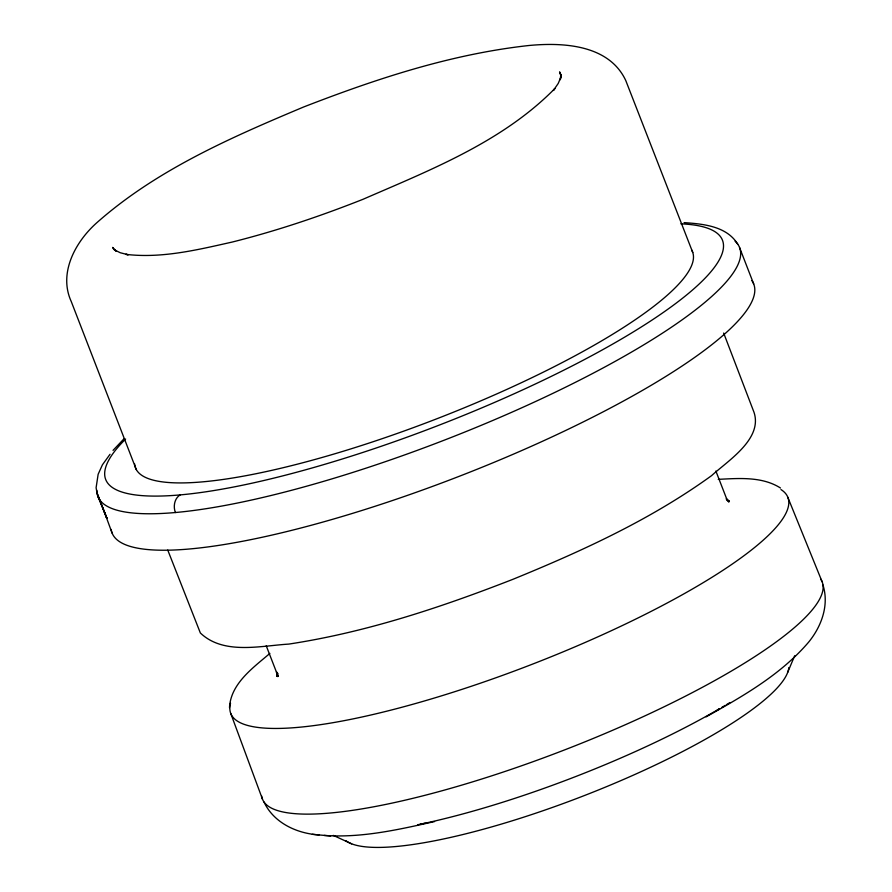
<?xml version="1.0" encoding="UTF-8"?>
<svg xmlns="http://www.w3.org/2000/svg" width="892" height="892" viewBox="0 0 892 892"><rect width="100%" height="100%" fill="white"/><g stroke="black" fill="none" stroke-linecap="round" stroke-linejoin="round"><path stroke-width="1.34" d="M229.489 707.579C230.749 683.506 253.205 667.695 269.875 653.412M277.635 673.226L277.334 676.56L276.475 671.754L278.148 676.482L266.229 645.775M277.256 673.549L276.665 676.091L277.746 673.538M787.658 672.423L794.683 655.743M110.039 454.273L102.413 464.821L98.142 474.288L96.102 487.734L97.016 492.997L106.839 518.185L97.975 496.643M113.05 450.36L123.81 438.987M717.213 710.088L719.543 708.727A264.054 55.795 -21.2 0 1 420.121 824.275M721.873 707.356L725.374 705.304M706.063 716.889C742.902 696.184 780.812 674.731 808.609 642.173C821.487 626.452 829.348 605.122 822.97 585.007M434.582 821.565C398.445 829.638 361.438 838.157 324.153 835.414M417.601 824.788L425.183 823.193M718.25 479.35C739.011 478.324 762.158 476.328 780.5 488.024M684.086 222.621C703.286 223.948 726.712 226.111 737.729 244.174M264.043 802.075C273.833 822.97 296.991 833.585 319.091 834.912M312.356 834.321L330.631 835.982M333.285 835.391L351.638 843.832M726.947 499.933L729.366 501.137L726.133 498.907M726.98 500.1L728.898 502.04L726.3 497.903L715.875 471.043M113.897 249.47L112.593 247.407L116.417 251.254L114.254 249.76L120.23 252.737L128.258 254.778L125.805 254.343C161.642 258.635 197.444 249.849 232.199 242.055C276.721 230.894 320.295 216.198 362.955 199.317C430.368 169.982 502.475 141.873 554.902 88.498L553.386 90.471L558.214 83.458L560.89 77.147L560.31 79.689L560.8 74.181L561.235 76.578L559.574 71.884L561.079 75.764M753.684 283.946L739.535 247.485M787.803 497.268L822.145 581.829M692.761 252.492L625.783 80.581C609.058 44.622 563.097 42.214 528.722 45.525C451.062 54.089 376.19 78.819 303.67 106.973C230.838 137.569 156.245 170.015 96.548 222.967C75.274 241.966 58.259 273.231 71.26 301.541L136.286 469.56M167.752 550.074L200.354 632.974C223.479 655.074 260.23 645.841 288.796 644.091C365.865 632.361 440.313 607.653 512.733 579.387C581.963 551.089 650.792 519.635 711.615 475.614C727.805 460.796 762.85 439.054 754.03 412.36L723.668 333.05M97.016 492.997L106.839 518.185M230.794 713.589L262.482 799.187M104.085 511.228L112.113 533.104M691.612 249.95A298.72 63.12 -21.2 0 1 432.587 420.411A298.72 63.12 -21.2 0 1 134.647 463.963M751.878 280.634A344.122 72.72 -21.2 0 1 459.659 476.138A344.122 72.72 -21.2 0 1 111.166 529.458M735.119 241.23A344.122 72.72 -21.2 0 1 448.152 438.652A344.122 72.72 -21.2 0 1 96.849 490.377M175.412 512.554A13.335 10.514 84.9 0 1 180.128 494.948M680.897 223.836A330.787 69.899 -21.2 0 1 438.775 425.283A330.787 69.899 -21.2 0 1 125.627 439.031M788.807 667.562A239.379 50.588 -21.2 0 1 585.643 795.062A239.379 50.588 -21.2 0 1 345.773 840.621M820.573 578.941A300.191 63.432 -21.2 0 1 565.662 749.492A300.191 63.432 -21.2 0 1 261.646 795.998M730.002 702.517A264.054 55.795 -21.2 0 1 726.59 704.568M780.991 489.574A298.775 63.131 -21.2 0 1 532.301 664.217A298.775 63.131 -21.2 0 1 230.537 703.231"/></g></svg>
